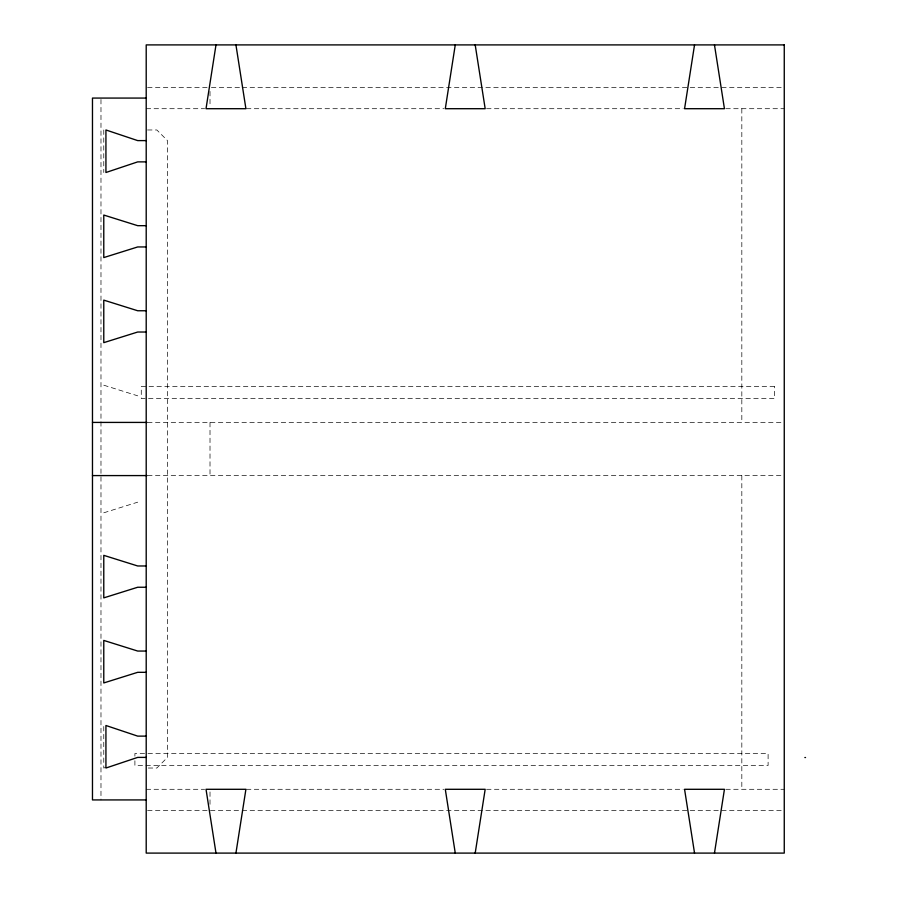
<?xml version="1.0" encoding="UTF-8"?>
<svg xmlns="http://www.w3.org/2000/svg" width="898" height="898" viewBox="0 0 898 898"><rect width="100%" height="100%" fill="white"/><g stroke="black" fill="none" stroke-linecap="round" stroke-linejoin="round"><path stroke-width="0.67" stroke-dasharray="4.49 3.37" d="M103.775 512.803L137.697 502.173M105.93 767.352L103.775 768.026L103.775 725.494M147.598 87.432L210.009 87.432M211.412 87.432L240.821 87.432M242.224 87.432L782.865 87.432M146.206 108.703L204.632 108.703M246.434 108.703L443.915 108.703M486.57 108.703L683.165 108.703M725.831 108.703L784.257 108.703M147.541 129.974L156.847 129.974L167.477 140.604L167.477 757.396L156.847 768.026L147.541 768.026M147.609 422.419L782.888 422.419M147.609 475.581L782.888 475.581M146.206 789.297L204.632 789.297M246.434 789.297L443.915 789.297M486.57 789.297L683.165 789.297M725.831 789.297L784.257 789.297M147.598 810.568L240.821 810.568M242.224 810.568L782.865 810.568M103.775 385.197L137.697 395.827M741.827 108.703L741.827 422.419M741.827 475.581L741.827 789.297M210.009 91.428L210.009 106.043M210.009 422.419L210.009 475.581M210.009 791.957L210.009 806.572M134.902 756.172L134.902 753.523L768.104 753.523L768.104 765.444L134.902 765.444L134.902 757.497M103.775 129.974L103.775 172.506M100.98 99.476L100.98 799.927M774.491 386.645L141.278 386.645L141.278 398.566L774.491 398.566L774.491 386.645"/><path stroke-width="1.35" d="M215.991 44.9L206.024 108.703L245.906 108.703L235.938 44.9M235.938 853.1L245.906 789.297L206.024 789.297L215.991 853.1M455.264 44.9L445.296 108.703L485.178 108.703L475.199 44.9M475.199 853.1L485.178 789.297L445.296 789.297L455.264 853.1M694.536 44.9L684.568 108.703L724.439 108.703L714.471 44.9M714.471 853.1L724.439 789.297L684.568 789.297L694.536 853.1M146.206 98.073L92.472 98.073L92.472 799.927L146.206 799.927M146.206 140.604L137.697 140.604L105.93 129.974L105.93 172.506L137.697 161.876L146.206 161.876M146.206 225.679L137.697 225.679L103.775 215.049L103.775 257.58L137.697 246.95L146.206 246.95M146.206 310.753L137.697 310.753L103.775 300.123L103.775 342.654L137.697 332.024L146.206 332.024M92.472 422.419L147.048 422.419M92.472 475.581L147.048 475.581M146.206 565.976L137.697 565.976L103.775 555.346L103.775 597.877L137.697 587.247L146.206 587.247M146.206 651.05L137.697 651.05L103.775 640.42L103.775 682.951L137.697 672.321L146.206 672.321M146.206 736.124L137.697 736.124L105.93 725.494L105.93 768.026L137.697 757.396L146.206 757.396M804.855 757.53L805.528 757.53M784.257 44.9L146.206 44.9L146.206 853.1L784.257 853.1L784.257 44.9"/></g></svg>
